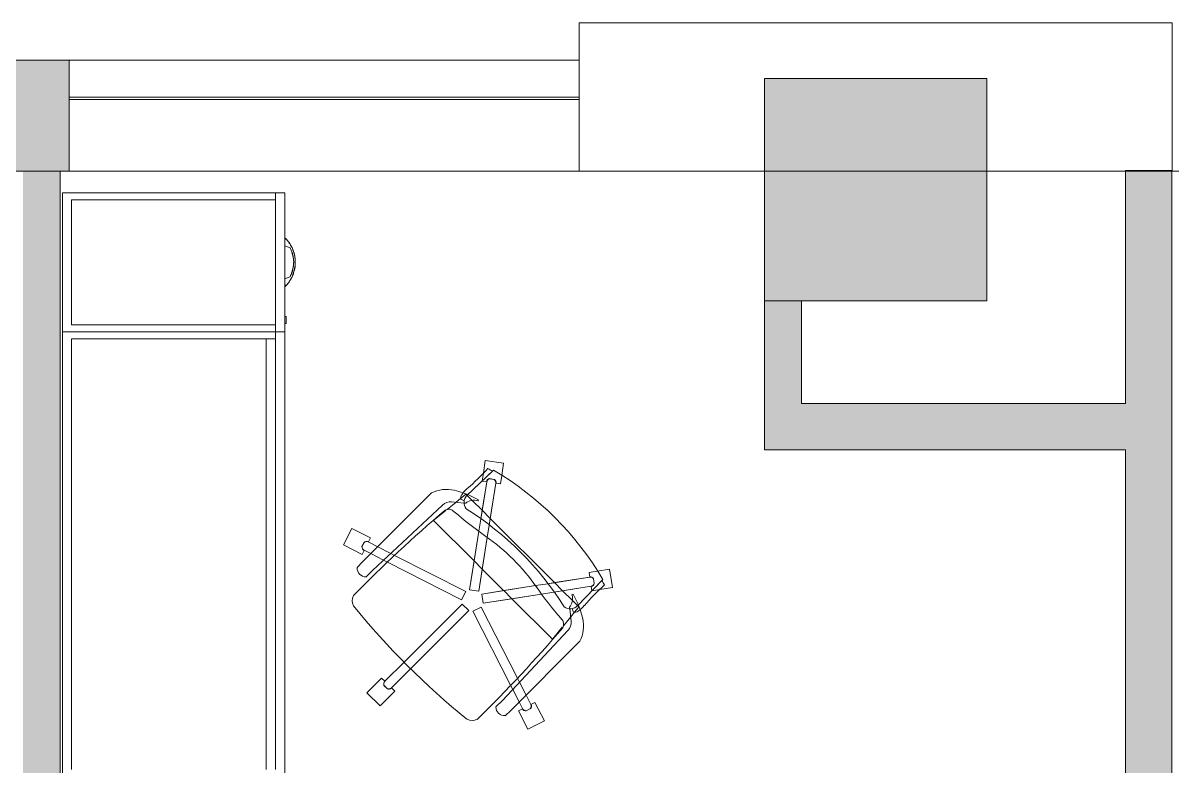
# Model space of a CAD drawing. Header units: inches. Extents: x 0 to 2535, y 0 to 2052.
# Drawn here: x 1319 to 1443, y 1971.3 to 2051.5 of the extents above; entities that cross this region are included whole.
import ezdxf

# ---------------------------------------------------------------- set-up
doc = ezdxf.new("R2010")
doc.units = ezdxf.units.IN
doc.header["$MEASUREMENT"] = 0
for name, color, linetype, lineweight in [('_700_INTERIORS', 7, 'Continuous', 9), ('A-DETL', 90, 'Continuous', 9), ('A-DETL-GENF', 92, 'Continuous', 9), ('A-WALL', 113, 'Continuous', 13), ('A-WALL-PATT', 111, 'Continuous', 13), ('B-CL', 7, 'Continuous', 9), ('CORE', 7, 'Continuous', 9), ('I-FURN', 30, 'Continuous', 9), ('I-FURN-PNLS', 30, 'Continuous', 9), ('I-WALL', 2, 'Continuous', 13), ('S-COLS', 52, 'Continuous', 13), ('Victor Bldg - 7th Floor_LINK_dwg', 8, 'Continuous', 9), ('WINDOWS', 7, 'Continuous', 9)]:
    doc.layers.add(name, color=color, linetype=linetype, lineweight=lineweight)

# ---------------------------------------------------------------- blocks, each defined once
blk = doc.blocks.new('Concrete-Rectangular-Column - 24_ x 24_-6972613-Level 07  POWER _ SIGNAL')
at = {"layer": 'S-COLS', "lineweight": 9}
blk.add_hatch(color=7, dxfattribs=at).paths.add_polyline_path([(12, -12), (12, 12), (-12, 12), (-12, -12)], flags=0)
at = {"layer": 'S-COLS', "color": 8, "lineweight": 20}
for p, q in [((12, 12), (-12, 12)), ((-12, 12), (-12, -12)), ((12, -12), (12, 12)), ((-12, -12), (12, -12))]:
    blk.add_line(p, q, dxfattribs=at)
blk = doc.blocks.new('Victor Bldg - 7th Floor_LINK_dwg-6972240-Level 07  POWER _ SIGNAL')
at = {"layer": '_700_INTERIORS'}
blk.add_line((1437.94, 2035.5), (1442.81, 2035.5), dxfattribs=at)
at = {"layer": 'B-CL'}
blk.add_line((1423, 2021.5), (1399, 2021.5), dxfattribs=at)
at = {"layer": 'CORE', "flags": 128}
for points in [[(1423, 2035.5), (1443, 2035.5), (1443, 2051.5), (1379, 2051.5), (1379, 2035.5), (1399, 2035.5)], [(1399, 2021.5), (1399, 2045.5), (1423, 2045.5), (1423, 2021.5)]]:
    blk.add_lwpolyline(points, dxfattribs=at)
at = {"layer": 'WINDOWS'}
for p, q in [((1379, 2047.5), (1324, 2047.5)), ((1379, 2043.5), (1324, 2043.5)), ((1379, 2043.25), (1324, 2043.25)), ((1379, 2035.5), (1324, 2035.5))]:
    blk.add_line(p, q, dxfattribs=at)
blk = doc.blocks.new('Zira Wksta 12 - Type 1-V35-Level 07  POWER _ SIGNAL')
at = {"layer": 'I-FURN'}
for p, q in [((-52.01, -41.99), (-50.23, -41.09)), ((-52.01, -41.99), (-50.23, -41.09)), ((-50.99, -44), (-52.01, -41.99)), ((-50.99, -44), (-52.01, -41.99)), ((-50.23, -41.09), (-49.21, -43.09)), ((-50.23, -41.09), (-49.21, -43.09)), ((-55.84, -50.59), (-48.39, -43.13)), ((-50.05, -43.09), (-50.5, -43.32)), ((-50.05, -43.09), (-50.5, -43.32)), ((-50.49, -43.32), (-50.05, -43.1)), ((-50.49, -43.32), (-50.05, -43.1)), ((-49.65, -43.32), (-49.29, -44.04)), ((-49.65, -43.32), (-49.29, -44.04)), ((-49.21, -43.09), (-49.64, -43.31)), ((-49.21, -43.09), (-49.64, -43.31)), ((-48.39, -43.13), (-47.78, -42.56)), ((-47.47, -44.21), (-54.53, -51.76)), ((-50.56, -43.78), (-50.99, -44)), ((-50.56, -43.78), (-50.99, -44)), ((-50.03, -44.78), (-50.55, -43.77)), ((-50.03, -44.78), (-50.55, -43.77)), ((-49.29, -44.04), (-48.59, -45.4)), ((-49.29, -44.04), (-48.59, -45.4)), ((-46.77, -43.5), (-47.47, -44.21)), ((-35.86, -45.21), (-34.27, -43.61)), ((-35.86, -45.21), (-34.27, -43.61)), ((-34.27, -43.61), (-32.85, -45.03)), ((-34.27, -43.61), (-32.85, -45.03)), ((-49.32, -46.18), (-50.03, -44.78)), ((-49.32, -46.18), (-50.03, -44.78)), ((-48.59, -45.4), (-48.36, -45.86)), ((-48.59, -45.4), (-48.36, -45.86)), ((-48.36, -45.86), (-44.3, -53.83)), ((-48.36, -45.86), (-44.3, -53.83)), ((-37.6, -47.66), (-35.5, -45.56)), ((-37.6, -47.66), (-35.5, -45.56)), ((-35.52, -45.55), (-35.86, -45.21)), ((-35.52, -45.55), (-35.86, -45.21)), ((-34.7, -45.82), (-35.06, -45.46)), ((-34.7, -45.82), (-35.06, -45.46)), ((-35.06, -45.47), (-34.71, -45.82)), ((-35.06, -45.47), (-34.71, -45.82)), ((-32.85, -45.03), (-34.44, -46.62)), ((-32.85, -45.03), (-34.44, -46.62)), ((-49.1, -46.61), (-49.32, -46.18)), ((-49.1, -46.61), (-49.32, -46.18)), ((-45.19, -54.28), (-49.1, -46.61)), ((-45.19, -54.28), (-49.1, -46.61)), ((-34.8, -46.27), (-36.9, -48.37)), ((-34.8, -46.27), (-36.9, -48.37)), ((-34.44, -46.62), (-34.79, -46.28)), ((-34.44, -46.62), (-34.79, -46.28)), ((-43.85, -53.9), (-37.6, -47.66)), ((-43.85, -53.9), (-37.6, -47.66)), ((-36.9, -48.37), (-43.14, -54.61)), ((-36.9, -48.37), (-43.14, -54.61)), ((-52.93, -50.87), (-52.88, -50.81)), ((-52.88, -50.81), (-48.5, -55.18)), ((-53.94, -52.12), (-52.93, -50.87)), ((-55.25, -53.73), (-54.84, -53.23)), ((-54.89, -52.75), (-54.75, -54.1)), ((-54.84, -53.23), (-54.06, -52.26)), ((-54.06, -52.26), (-54.01, -52.21)), ((-58.3, -57.26), (-55.56, -54.41)), ((-55.56, -54.41), (-58.19, -57.16)), ((-55.71, -54.31), (-55.6, -54.17)), ((-55.63, -54.39), (-55.68, -54.33)), ((-55.6, -54.17), (-55.28, -53.77)), ((-55.03, -54.98), (-55.57, -54.45)), ((-55.16, -53.74), (-54.99, -54.11)), ((-54.75, -54.1), (-54.73, -54.26)), ((-44.3, -53.83), (-45.19, -54.28)), ((-44.3, -53.83), (-45.19, -54.28)), ((-43.14, -54.61), (-43.85, -53.9)), ((-43.14, -54.61), (-43.85, -53.9)), ((-54.99, -55.59), (-55.1, -55.67)), ((-53.97, -56.05), (-55.03, -54.98)), ((-53.02, -55.9), (-51.71, -55.69)), ((-53.02, -55.9), (-51.71, -55.69)), ((-51.71, -55.69), (-45.4, -54.69)), ((-51.71, -55.69), (-48.5, -55.18)), ((-45.24, -55.68), (-51.03, -56.6)), ((-48.5, -55.18), (-45.4, -54.69)), ((-48.5, -55.18), (-47.63, -56.06)), ((-45.24, -55.68), (-47.63, -56.06)), ((-45.4, -54.69), (-45.24, -55.68)), ((-45.4, -54.69), (-45.24, -55.68)), ((-43.52, -55.95), (-43.07, -55.06)), ((-43.52, -55.95), (-43.07, -55.06)), ((-43.07, -55.06), (-35.09, -59.12)), ((-43.07, -55.06), (-35.09, -59.12)), ((-59.35, -56.4), (-57.97, -56.18)), ((-59.35, -56.4), (-57.97, -56.18)), ((-59.04, -58.37), (-59.35, -56.4)), ((-59.04, -58.37), (-59.35, -56.4)), ((-57.97, -56.18), (-57.13, -56.04)), ((-57.97, -56.18), (-57.13, -56.04)), ((-57.39, -56.84), (-57.31, -57.35)), ((-57.39, -56.84), (-57.31, -57.35)), ((-57.3, -57.34), (-57.38, -56.84)), ((-57.3, -57.34), (-57.38, -56.84)), ((-57.13, -56.04), (-57.05, -56.52)), ((-57.13, -56.04), (-57.05, -56.52)), ((-57.05, -56.54), (-53.02, -55.9)), ((-57.05, -56.54), (-53.97, -56.05)), ((-52.37, -56.81), (-56.89, -57.52)), ((-53.09, -56.92), (-56.89, -57.52)), ((-53.97, -56.05), (-53.02, -55.9)), ((-53.09, -56.92), (-53.97, -56.05)), ((-52.37, -56.81), (-53.09, -56.92)), ((-46.16, -63.85), (-53.09, -56.92)), ((-51.03, -56.6), (-52.37, -56.81)), ((-51.03, -56.6), (-52.37, -56.81)), ((-47.63, -56.06), (-51.03, -56.6)), ((-47.59, -56.09), (-45.33, -58.35)), ((-45.84, -61.8), (-44.92, -56)), ((-45.3, -58.39), (-44.92, -56)), ((-43.93, -56.16), (-44.93, -62.47)), ((-44.92, -56), (-43.93, -56.16)), ((-44.92, -56), (-43.93, -56.16)), ((-43.93, -56.16), (-44.42, -59.27)), ((-35.85, -59.86), (-43.52, -55.95)), ((-35.85, -59.86), (-43.52, -55.95)), ((-57.71, -58.16), (-59.04, -58.37)), ((-57.71, -58.16), (-59.04, -58.37)), ((-56.82, -58.02), (-57.71, -58.16)), ((-56.82, -58.02), (-57.71, -58.16)), ((-56.89, -57.54), (-56.82, -58.02)), ((-56.89, -57.54), (-56.82, -58.02)), ((-41, -65.29), (-33.45, -58.24)), ((-33.45, -58.24), (-32.74, -57.53)), ((-45.84, -61.8), (-45.3, -58.39)), ((-45.3, -58.39), (-44.42, -59.27)), ((-44.42, -59.27), (-44.93, -62.47)), ((-44.42, -59.27), (-40.05, -63.64)), ((-32.37, -59.15), (-39.82, -66.6)), ((-35.09, -59.12), (-34.64, -59.35)), ((-35.09, -59.12), (-34.64, -59.35)), ((-34.64, -59.35), (-33.27, -60.05)), ((-34.64, -59.35), (-33.27, -60.05)), ((-31.8, -58.54), (-32.37, -59.15)), ((-35.42, -60.08), (-35.85, -59.86)), ((-35.42, -60.08), (-35.85, -59.86)), ((-34.02, -60.79), (-35.42, -60.08)), ((-34.02, -60.79), (-35.42, -60.08)), ((-33.27, -60.05), (-32.56, -60.42)), ((-33.27, -60.05), (-32.56, -60.42)), ((-32.55, -60.4), (-32.33, -59.97)), ((-32.55, -60.4), (-32.33, -59.97)), ((-32.33, -59.97), (-30.32, -60.99)), ((-32.33, -59.97), (-30.32, -60.99)), ((-46.05, -63.13), (-45.84, -61.8)), ((-46.05, -63.13), (-45.84, -61.8)), ((-33.01, -61.31), (-34.02, -60.79)), ((-33.01, -61.31), (-34.02, -60.79)), ((-33.24, -61.75), (-33.02, -61.32)), ((-33.24, -61.75), (-33.02, -61.32)), ((-31.23, -62.77), (-33.24, -61.75)), ((-31.23, -62.77), (-33.24, -61.75)), ((-32.56, -61.27), (-32.32, -60.81)), ((-32.34, -60.81), (-32.56, -61.25)), ((-32.34, -60.81), (-32.56, -61.25)), ((-32.56, -61.27), (-32.32, -60.81)), ((-30.32, -60.99), (-31.23, -62.77)), ((-30.32, -60.99), (-31.23, -62.77)), ((-46.76, -67.66), (-46.05, -63.13)), ((-46.16, -63.85), (-46.05, -63.13)), ((-44.93, -62.47), (-45.14, -63.78)), ((-44.93, -62.47), (-45.14, -63.78)), ((-46.76, -67.66), (-46.16, -63.85)), ((-45.29, -64.73), (-46.16, -63.85)), ((-45.14, -63.78), (-45.78, -67.81)), ((-45.14, -63.78), (-45.29, -64.73)), ((-40.11, -63.69), (-41.36, -64.7)), ((-40.05, -63.64), (-40.11, -63.69)), ((-45.29, -64.73), (-45.78, -67.81)), ((-44.22, -65.8), (-45.29, -64.73)), ((-43.5, -65.5), (-43.34, -65.51)), ((-43.34, -65.51), (-41.99, -65.66)), ((-42.47, -65.6), (-42.97, -66.01)), ((-41.5, -64.82), (-42.47, -65.6)), ((-41.44, -64.77), (-41.5, -64.82)), ((-43.65, -66.33), (-46.5, -69.06)), ((-46.39, -68.96), (-43.65, -66.33)), ((-44.91, -65.86), (-44.83, -65.75)), ((-43.69, -66.33), (-44.22, -65.8)), ((-43.57, -66.44), (-43.63, -66.39)), ((-43.41, -66.37), (-43.54, -66.47)), ((-43.01, -66.04), (-43.4, -66.36)), ((-43.34, -65.75), (-42.98, -65.92)), ((-47.4, -68.47), (-47.26, -67.58)), ((-47.4, -68.47), (-47.26, -67.58)), ((-47.26, -67.58), (-46.78, -67.65)), ((-47.26, -67.58), (-46.78, -67.65)), ((-46.58, -68.07), (-46.08, -68.15)), ((-46.58, -68.07), (-46.08, -68.15)), ((-46.08, -68.14), (-46.57, -68.06)), ((-46.08, -68.14), (-46.57, -68.06)), ((-45.76, -67.81), (-45.28, -67.89)), ((-45.76, -67.81), (-45.28, -67.89)), ((-45.28, -67.89), (-45.42, -68.73)), ((-45.28, -67.89), (-45.42, -68.73)), ((-47.61, -69.8), (-47.4, -68.47)), ((-47.61, -69.8), (-47.4, -68.47)), ((-45.42, -68.73), (-45.63, -70.11)), ((-45.42, -68.73), (-45.63, -70.11)), ((-45.63, -70.11), (-47.61, -69.8)), ((-45.63, -70.11), (-47.61, -69.8)), ((-24, -89.01), (-24.17, -89.01)), ((-24, -89.01), (-24.17, -89.01)), ((-24, -89.01), (-24.17, -89.01)), ((-24.17, -89.02), (-24, -89.02)), ((-24.17, -89.02), (-24, -89.02)), ((-24.17, -89.02), (-24, -89.02)), ((-24, -88.9), (-24, -88.84)), ((-24, -88.84), (-24, -88.89)), ((-24, -88.85), (-24, -88.84)), ((-24, -88.84), (-24, -88.89)), ((-24, -88.86), (-24, -88.84)), ((-24, -88.84), (-24, -88.89)), ((-24, -88.86), (-24, -88.85)), ((-24, -88.88), (-24, -88.86)), ((-24, -88.88), (-24, -88.86)), ((-24, -88.9), (-24, -88.88)), ((-24, -88.9), (-24, -88.88)), ((-24, -88.89), (-24, -88.99)), ((-24, -88.89), (-24, -88.99)), ((-24, -88.89), (-24, -88.92)), ((-24, -88.99), (-24, -88.9)), ((-24, -88.94), (-24, -88.9)), ((-24, -88.99), (-24, -88.9)), ((-24, -88.92), (-24, -88.99)), ((-24, -88.99), (-24, -88.94)), ((-24, -89.02), (-24, -88.99)), ((-24, -88.99), (-24, -89.01)), ((-24, -89.02), (-24, -88.99)), ((-24, -88.99), (-24, -89.01)), ((-24, -89.02), (-24, -88.99)), ((-24, -88.99), (-24, -89.01)), ((-24, -89.02), (-24, -89.36)), ((-24, -89.36), (-24, -89.02)), ((-24, -89.02), (-24, -89.36)), ((-24, -89.36), (-24, -89.02)), ((-24, -89.02), (-24, -89.71)), ((-24, -89.36), (-24, -89.02)), ((-24.56, -89.94), (-24.28, -89.82)), ((-24.56, -89.94), (-24.28, -89.82)), ((-24.56, -89.94), (-24.28, -89.82)), ((-24.28, -89.82), (-24, -89.71)), ((-24.28, -89.82), (-24, -89.71)), ((-24.28, -89.82), (-24, -89.71)), ((-24, -89.36), (-24, -89.71)), ((-24, -89.71), (-24, -89.36)), ((-24, -89.36), (-24, -89.71)), ((-24, -89.71), (-24, -89.36)), ((-24, -89.71), (-24, -89.36)), ((-24.28, -93.18), (-24.56, -93.06)), ((-24.28, -93.18), (-24.56, -93.06)), ((-24.56, -93.06), (-24.28, -93.18)), ((-24.28, -93.18), (-24.56, -93.06)), ((-24, -93.29), (-24.28, -93.18)), ((-24, -93.29), (-24.28, -93.18)), ((-24.28, -93.18), (-24, -93.29)), ((-24, -93.29), (-24.28, -93.18)), ((-24, -93.98), (-24.17, -93.98)), ((-24, -93.98), (-24.17, -93.98)), ((-24, -93.98), (-24.17, -93.98)), ((-24.17, -93.99), (-24, -93.99)), ((-24.17, -93.99), (-24, -93.99)), ((-24.17, -93.99), (-24, -93.99)), ((-24, -93.64), (-24, -93.29)), ((-24, -93.29), (-24, -93.64)), ((-24, -93.64), (-24, -93.29)), ((-24, -93.29), (-24, -93.98)), ((-24, -93.64), (-24, -93.29)), ((-24, -93.29), (-24, -93.98)), ((-24, -93.98), (-24, -93.64)), ((-24, -93.64), (-24, -93.98)), ((-24, -93.98), (-24, -93.64)), ((-24, -93.98), (-24, -93.64)), ((-24, -94.01), (-24, -93.98)), ((-24, -94.01), (-24, -93.98)), ((-24, -94.01), (-24, -93.98)), ((-24, -93.99), (-24, -94.01)), ((-24, -93.99), (-24, -94.01)), ((-24, -93.99), (-24, -94.01)), ((-24, -94.01), (-24, -94.11)), ((-24, -94.1), (-24, -94.01)), ((-24, -94.01), (-24, -94.05)), ((-24, -94.1), (-24, -94.01)), ((-24, -94.01), (-24, -94.08)), ((-24, -94.1), (-24, -94.01)), ((-24, -94.05), (-24, -94.08)), ((-24, -94.08), (-24, -94.11)), ((-24, -94.08), (-24, -94.11)), ((-24, -94.16), (-24, -94.1)), ((-24, -94.12), (-24, -94.1)), ((-24, -94.12), (-24, -94.1)), ((-24, -94.11), (-24, -94.16)), ((-24, -94.11), (-24, -94.15)), ((-24, -94.11), (-24, -94.16)), ((-24, -94.15), (-24, -94.12)), ((-24, -94.16), (-24, -94.12)), ((-24, -94.15), (-24, -94.16)), ((-24, -94.16), (-24, -94.15))]:
    blk.add_line(p, q, dxfattribs=at)
at = {"layer": 'I-FURN', "flags": 128}
for points in [[(-24, -89.71), (-24.28, -89.82), (-24.56, -89.94)], [(-24, -89.71), (-24.28, -89.82), (-24.56, -89.94)], [(-24, -89.71), (-24.28, -89.82), (-24.56, -89.94)], [(-24.56, -93.06), (-24.28, -93.18), (-24, -93.29)], [(-24.56, -93.06), (-24.28, -93.18), (-24, -93.29)]]:
    blk.add_lwpolyline(points, dxfattribs=at)
at = {"layer": 'I-FURN'}
for centre, radius, start, end in [((-44.21, -43.36), 1.31, 65.0433, 114.9567), ((62.79, -151.71), 153.52, 134.4749, 139.5213), ((-50.2, -43.59), 0.407, 138.1651, 207.8349), ((-50.2, -43.59), 0.407, 138.1651, 207.8349), ((-50.18, -43.59), 0.406, 139.6199, 207), ((-50.18, -43.59), 0.406, 139.6199, 153.0959), ((-50, -43.49), 0.407, 26.1651, 95.8349), ((-50, -43.49), 0.407, 26.1651, 95.8349), ((-50.02, -43.5), 0.406, 40.476, 94.3801), ((-50.02, -43.5), 0.406, 27, 94.3801), ((-50.02, -43.5), 0.406, 27, 40.476), ((-47.72, -43.52), 0.956, 0.8901, 93.1099), ((-97.29, -108.06), 84.96, 39.1475, 50.8525), ((-50.18, -43.59), 0.406, 153.0959, 193.524), ((-50.18, -43.59), 0.406, 193.524, 207), ((-35.22, -45.83), 0.407, 66.1651, 135.8349), ((-35.22, -45.83), 0.407, 66.1651, 135.8349), ((-35.22, -45.85), 0.406, 67.6199, 135), ((-35.22, -45.85), 0.406, 121.524, 135), ((-35.22, -45.85), 0.406, 81.0959, 121.524), ((-35.22, -45.85), 0.406, 67.6199, 81.0959), ((-35.08, -45.98), 0.406, 315, 22.3801), ((-35.07, -45.99), 0.407, 314.1651, 23.8349), ((-35.07, -45.99), 0.407, 314.1651, 23.8349), ((-35.08, -45.98), 0.406, 8.9041, 22.3801), ((-35.08, -45.98), 0.406, 315, 8.9041), ((-52.6, -52.23), 3.63, 153.1789, 193.0478), ((-53.51, -52.7), 1.39, 137.8013, 182.1078), ((-53.33, -52.44), 0.763, 149.2338, 230.7662), ((-46.77, -50.88), 9.61, 193.0478, 198.9964), ((-86.25, -81.01), 42.84, 34.9767, 40.7699), ((-76.85, -36.61), 27.2, 312.4882, 319.0143), ((-53.49, -56.9), 3.74, 125.0936, 139.0143), ((-46.77, -50.88), 9.61, 198.9964, 201.4906), ((-46.77, -50.88), 9.61, 201.6393, 202.073), ((-46.77, -50.88), 9.61, 202.2631, 209.9334), ((-55.29, -54.34), 0.613, 77.5427, 125.0936), ((-54.8, -55.14), 1.05, 50.9554, 136.1786), ((-54.8, -55.14), 1.05, 100.2002, 136.1786), ((-53.67, -55.17), 1.38, 140.0878, 167.4248), ((-25.52, -36.28), 33.83, 212.2285, 237.7715), ((-32.59, -54.97), 1.31, 335.0433, 24.9567), ((-53.67, -55.17), 1.38, 169.0187, 197.9497), ((-140.95, 52.03), 153.52, 310.4787, 315.5251), ((-29.6, -40.36), 33.17, 209.4478, 210.4234), ((-56.99, -56.92), 0.407, 98.1651, 167.8349), ((-56.99, -56.92), 0.407, 98.1651, 167.8349), ((-56.99, -56.94), 0.406, 99, 166.3801), ((-56.99, -56.94), 0.406, 99, 166.3801), ((-32.97, -43.73), 22.19, 214.9767, 235.0233), ((-29.91, -40.67), 32.89, 210.304, 239.6925), ((-56.96, -57.14), 0.407, 210.1651, 279.8349), ((-56.96, -57.14), 0.407, 210.1651, 279.8349), ((-56.96, -57.12), 0.406, 211.6199, 252.0479), ((-56.96, -57.12), 0.406, 211.6199, 279), ((-56.96, -57.12), 0.406, 252.0479, 279), ((-32.76, -58.49), 0.956, 356.8901, 89.1099), ((-32.74, -60.78), 0.406, 36.0479, 63), ((-32.74, -60.78), 0.406, 355.6199, 63), ((-32.73, -60.77), 0.407, 354.1651, 63.8349), ((-32.73, -60.77), 0.407, 354.1651, 63.8349), ((-32.74, -60.78), 0.406, 355.6199, 36.0479), ((-70.25, -97.02), 42.84, 49.2301, 55.0233), ((-32.83, -60.96), 0.407, 242.1651, 311.8349), ((-32.83, -60.96), 0.407, 242.1651, 311.8349), ((-32.83, -60.95), 0.406, 243, 310.3801), ((-32.83, -60.95), 0.406, 243, 296.9041), ((-32.83, -60.95), 0.406, 296.9041, 310.3801), ((-44.4, -64.43), 1.38, 282.5752, 295.4467), ((-44.4, -64.43), 1.38, 295.4467, 309.9122), ((-44.38, -65.56), 1.05, 313.8214, 39.0446), ((-41.68, -64.09), 0.763, 219.2338, 300.7662), ((-41.94, -64.27), 1.39, 267.8922, 312.1987), ((-40.11, -57.53), 9.61, 240.0666, 247.7369), ((-44.4, -64.43), 1.38, 252.0503, 280.9813), ((-40.11, -57.53), 9.61, 247.927, 248.3607), ((-46.14, -64.26), 3.74, 310.9857, 324.9064), ((-44.38, -65.56), 1.05, 313.8214, 349.7998), ((-40.11, -57.53), 9.61, 248.5094, 251.0036), ((-40.11, -57.53), 9.61, 251.0036, 256.9522), ((-43.58, -66.05), 0.613, 324.9064, 12.4573), ((-41.46, -63.36), 3.63, 256.9522, 296.8211), ((-46.38, -67.72), 0.407, 170.1651, 184.0991), ((-46.38, -67.72), 0.407, 170.1651, 239.8349), ((-46.38, -67.72), 0.407, 184.0991, 198.033), ((-46.36, -67.72), 0.406, 171, 211.4281), ((-46.36, -67.72), 0.406, 171, 238.3801), ((-46.38, -67.72), 0.407, 198.033, 211.967), ((-46.38, -67.72), 0.407, 211.967, 225.9009), ((-46.36, -67.72), 0.406, 211.4281, 238.3801), ((-46.38, -67.72), 0.407, 225.9009, 239.8349), ((-46.18, -67.75), 0.406, 283.6199, 351), ((-46.16, -67.76), 0.407, 282.1651, 351.8349), ((-46.18, -67.75), 0.406, 283.6199, 324.0479), ((-46.16, -67.76), 0.407, 282.1651, 310.033), ((-25.85, -87.61), 27.2, 130.9857, 137.5118), ((-46.16, -67.76), 0.407, 310.033, 323.967), ((-46.18, -67.75), 0.406, 324.0479, 351), ((-46.16, -67.76), 0.407, 323.967, 351.8349), ((-29.6, -40.36), 33.17, 239.5766, 240.5522), ((-21.45, -91.5), 3.69, 137.0289, 137.7029), ((-21.45, -91.5), 3.69, 137.0385, 137.567), ((-21.45, -91.5), 3.69, 137.0289, 137.7029), ((-21.45, -91.5), 3.69, 137.0385, 137.567), ((-21.45, -91.5), 3.69, 137.0289, 137.7029), ((-21.45, -91.5), 3.69, 137.0385, 137.567), ((-21.45, -91.5), 3.69, 222.2971, 222.9711), ((-21.45, -91.5), 3.69, 222.2971, 222.9711), ((-21.45, -91.5), 3.69, 222.2971, 222.9711), ((-21.45, -91.5), 3.69, 222.433, 222.9615), ((-21.45, -91.5), 3.69, 222.433, 222.9615), ((-21.45, -91.5), 3.69, 222.433, 222.9615)]:
    blk.add_arc(centre, radius, start, end, dxfattribs=at)
for points, knots in [([(-24.17, -93.98), (-24.32, -93.81), (-24.6, -93.45), (-24.9, -92.84), (-25.09, -92.18), (-25.17, -91.27), (-25, -90.36), (-24.6, -89.55), (-24.32, -89.19), (-24.17, -89.02)], [0, 0, 0, 0, 0.125, 0.25, 0.375, 0.5, 0.75, 0.875, 1, 1, 1, 1]), ([(-24.17, -93.98), (-24.32, -93.81), (-24.6, -93.45), (-24.9, -92.84), (-25.09, -92.18), (-25.17, -91.27), (-25, -90.36), (-24.6, -89.55), (-24.32, -89.19), (-24.17, -89.02)], [0, 0, 0, 0, 0.125, 0.25, 0.375, 0.5, 0.75, 0.875, 1, 1, 1, 1]), ([(-24, -88.84), (-24, -88.84), (-24, -88.84), (-24, -88.85), (-24.01, -88.85), (-24.01, -88.85), (-24.01, -88.85), (-24.02, -88.86), (-24.02, -88.86), (-24.02, -88.87), (-24.03, -88.87), (-24.03, -88.87), (-24.04, -88.88), (-24.05, -88.89), (-24.05, -88.9)], [0, 0, 0, 0, 0.125, 0.1875, 0.25, 0.3125, 0.375, 0.4375, 0.5, 0.5625, 0.625, 0.6875, 0.75, 1, 1, 1, 1]), ([(-24, -88.84), (-24, -88.84), (-24, -88.84), (-24, -88.85), (-24.01, -88.85), (-24.01, -88.85), (-24.01, -88.85), (-24.02, -88.86), (-24.02, -88.86), (-24.02, -88.87), (-24.03, -88.87), (-24.03, -88.87), (-24.04, -88.88), (-24.05, -88.89), (-24.05, -88.9)], [0, 0, 0, 0, 0.125, 0.1875, 0.25, 0.3125, 0.375, 0.4375, 0.5, 0.5625, 0.625, 0.6875, 0.75, 1, 1, 1, 1]), ([(-24, -88.84), (-24, -88.84), (-24, -88.84), (-24, -88.85), (-24.01, -88.85), (-24.01, -88.85), (-24.01, -88.85), (-24.02, -88.86), (-24.02, -88.86), (-24.02, -88.87), (-24.03, -88.87), (-24.03, -88.87), (-24.04, -88.88), (-24.05, -88.89), (-24.05, -88.9)], [0, 0, 0, 0, 0.125, 0.1875, 0.25, 0.3125, 0.375, 0.4375, 0.5, 0.5625, 0.625, 0.6875, 0.75, 1, 1, 1, 1]), ([(-24.04, -88.89), (-24.04, -88.88), (-24.03, -88.87), (-24.02, -88.86), (-24.02, -88.86), (-24.01, -88.85), (-24.01, -88.85), (-24.01, -88.85), (-24, -88.85), (-24, -88.85), (-24, -88.84), (-24, -88.84), (-24, -88.84)], [0, 0, 0, 0, 0.25, 0.375, 0.5, 0.5625, 0.625, 0.6875, 0.75, 0.8125, 0.875, 1, 1, 1, 1]), ([(-24.04, -88.89), (-24.04, -88.88), (-24.03, -88.87), (-24.02, -88.86), (-24.02, -88.86), (-24.01, -88.85), (-24.01, -88.85), (-24.01, -88.85), (-24, -88.85), (-24, -88.85), (-24, -88.84), (-24, -88.84), (-24, -88.84)], [0, 0, 0, 0, 0.25, 0.375, 0.5, 0.5625, 0.625, 0.6875, 0.75, 0.8125, 0.875, 1, 1, 1, 1]), ([(-24.04, -88.89), (-24.04, -88.88), (-24.03, -88.87), (-24.02, -88.86), (-24.02, -88.86), (-24.01, -88.85), (-24.01, -88.85), (-24.01, -88.85), (-24, -88.85), (-24, -88.85), (-24, -88.84), (-24, -88.84), (-24, -88.84)], [0, 0, 0, 0, 0.25, 0.375, 0.5, 0.5625, 0.625, 0.6875, 0.75, 0.8125, 0.875, 1, 1, 1, 1]), ([(-24.94, -90.34), (-24.97, -90.42), (-25.01, -90.55), (-25.04, -90.68), (-25.05, -90.72)], [0.28408999, 0.28408999, 0.28408999, 0.28408999, 0.33333333, 0.35626869, 0.35626869, 0.35626869, 0.35626869]), ([(-24.94, -90.34), (-24.97, -90.42), (-25.01, -90.55), (-25.04, -90.68), (-25.05, -90.72)], [0.28408999, 0.28408999, 0.28408999, 0.28408999, 0.33333333, 0.35626869, 0.35626869, 0.35626869, 0.35626869]), ([(-24.94, -90.34), (-24.97, -90.42), (-25.01, -90.55), (-25.04, -90.68), (-25.05, -90.72)], [0.28408999, 0.28408999, 0.28408999, 0.28408999, 0.33333333, 0.35626869, 0.35626869, 0.35626869, 0.35626869]), ([(-24.67, -89.72), (-24.73, -89.82), (-24.79, -89.94), (-24.85, -90.08), (-24.86, -90.1)], [0.15929421, 0.15929421, 0.15929421, 0.15929421, 0.22222222, 0.23760808, 0.23760808, 0.23760808, 0.23760808]), ([(-24.67, -89.72), (-24.73, -89.82), (-24.79, -89.94), (-24.85, -90.08), (-24.86, -90.1)], [0.15929421, 0.15929421, 0.15929421, 0.15929421, 0.22222222, 0.23760808, 0.23760808, 0.23760808, 0.23760808]), ([(-24.67, -89.72), (-24.73, -89.82), (-24.79, -89.94), (-24.85, -90.08), (-24.86, -90.1)], [0.15929421, 0.15929421, 0.15929421, 0.15929421, 0.22222222, 0.23760808, 0.23760808, 0.23760808, 0.23760808]), ([(-25.1, -90.98), (-25.11, -91.05), (-25.12, -91.18), (-25.13, -91.31), (-25.13, -91.36)], [0.40506916, 0.40506916, 0.40506916, 0.40506916, 0.44444444, 0.47528072, 0.47528072, 0.47528072, 0.47528072]), ([(-25.1, -90.98), (-25.11, -91.05), (-25.12, -91.18), (-25.13, -91.31), (-25.13, -91.36)], [0.40506916, 0.40506916, 0.40506916, 0.40506916, 0.44444444, 0.47528072, 0.47528072, 0.47528072, 0.47528072]), ([(-25.1, -90.98), (-25.11, -91.05), (-25.12, -91.18), (-25.13, -91.31), (-25.13, -91.36)], [0.40506916, 0.40506916, 0.40506916, 0.40506916, 0.44444444, 0.47528072, 0.47528072, 0.47528072, 0.47528072]), ([(-25.05, -92.28), (-25.04, -92.32), (-25.01, -92.45), (-24.98, -92.58), (-24.95, -92.66)], [0.6437238, 0.6437238, 0.6437238, 0.6437238, 0.66666667, 0.71588521, 0.71588521, 0.71588521, 0.71588521]), ([(-25.05, -92.28), (-25.04, -92.32), (-25.01, -92.45), (-24.98, -92.58), (-24.95, -92.66)], [0.6437238, 0.6437238, 0.6437238, 0.6437238, 0.66666667, 0.71588521, 0.71588521, 0.71588521, 0.71588521]), ([(-25.05, -92.28), (-25.04, -92.32), (-25.01, -92.45), (-24.98, -92.58), (-24.95, -92.66)], [0.6437238, 0.6437238, 0.6437238, 0.6437238, 0.66666667, 0.71588521, 0.71588521, 0.71588521, 0.71588521]), ([(-24.86, -92.9), (-24.81, -93.02), (-24.75, -93.15), (-24.68, -93.27), (-24.67, -93.28)], [0.76237976, 0.76237976, 0.76237976, 0.76237976, 0.83333333, 0.84063549, 0.84063549, 0.84063549, 0.84063549]), ([(-24.86, -92.9), (-24.81, -93.02), (-24.75, -93.15), (-24.68, -93.27), (-24.67, -93.28)], [0.76237976, 0.76237976, 0.76237976, 0.76237976, 0.83333333, 0.84063549, 0.84063549, 0.84063549, 0.84063549]), ([(-24.86, -92.9), (-24.81, -93.02), (-24.75, -93.15), (-24.68, -93.27), (-24.67, -93.28)], [0.76237976, 0.76237976, 0.76237976, 0.76237976, 0.83333333, 0.84063549, 0.84063549, 0.84063549, 0.84063549]), ([(-24.05, -94.1), (-24.05, -94.11), (-24.04, -94.12), (-24.03, -94.13), (-24.02, -94.13), (-24.02, -94.14), (-24.02, -94.14), (-24.01, -94.15), (-24.01, -94.15), (-24.01, -94.15), (-24, -94.15), (-24, -94.16), (-24, -94.16), (-24, -94.16)], [0, 0, 0, 0, 0.25, 0.375, 0.4375, 0.5, 0.5625, 0.625, 0.6875, 0.75, 0.8125, 0.875, 1, 1, 1, 1]), ([(-24.05, -94.1), (-24.05, -94.11), (-24.04, -94.12), (-24.03, -94.13), (-24.02, -94.13), (-24.02, -94.14), (-24.02, -94.14), (-24.01, -94.15), (-24.01, -94.15), (-24.01, -94.15), (-24, -94.15), (-24, -94.16), (-24, -94.16), (-24, -94.16)], [0, 0, 0, 0, 0.25, 0.375, 0.4375, 0.5, 0.5625, 0.625, 0.6875, 0.75, 0.8125, 0.875, 1, 1, 1, 1]), ([(-24.05, -94.1), (-24.05, -94.11), (-24.04, -94.12), (-24.03, -94.13), (-24.02, -94.13), (-24.02, -94.14), (-24.02, -94.14), (-24.01, -94.15), (-24.01, -94.15), (-24.01, -94.15), (-24, -94.15), (-24, -94.16), (-24, -94.16), (-24, -94.16)], [0, 0, 0, 0, 0.25, 0.375, 0.4375, 0.5, 0.5625, 0.625, 0.6875, 0.75, 0.8125, 0.875, 1, 1, 1, 1]), ([(-24, -94.16), (-24, -94.16), (-24, -94.16), (-24, -94.15), (-24, -94.15), (-24.01, -94.15), (-24.01, -94.15), (-24.01, -94.15), (-24.01, -94.14), (-24.02, -94.14), (-24.02, -94.14), (-24.02, -94.13), (-24.03, -94.13), (-24.04, -94.12), (-24.04, -94.11)], [0, 0, 0, 0, 0.125, 0.1875, 0.25, 0.3125, 0.375, 0.4375, 0.5, 0.5625, 0.625, 0.6875, 0.75, 1, 1, 1, 1]), ([(-24, -94.16), (-24, -94.16), (-24, -94.16), (-24, -94.15), (-24, -94.15), (-24.01, -94.15), (-24.01, -94.15), (-24.01, -94.15), (-24.01, -94.14), (-24.02, -94.14), (-24.02, -94.14), (-24.02, -94.13), (-24.03, -94.13), (-24.04, -94.12), (-24.04, -94.11)], [0, 0, 0, 0, 0.125, 0.1875, 0.25, 0.3125, 0.375, 0.4375, 0.5, 0.5625, 0.625, 0.6875, 0.75, 1, 1, 1, 1]), ([(-24, -94.16), (-24, -94.16), (-24, -94.16), (-24, -94.15), (-24, -94.15), (-24.01, -94.15), (-24.01, -94.15), (-24.01, -94.15), (-24.01, -94.14), (-24.02, -94.14), (-24.02, -94.14), (-24.02, -94.13), (-24.03, -94.13), (-24.04, -94.12), (-24.04, -94.11)], [0, 0, 0, 0, 0.125, 0.1875, 0.25, 0.3125, 0.375, 0.4375, 0.5, 0.5625, 0.625, 0.6875, 0.75, 1, 1, 1, 1])]:
    blk.add_open_spline(points, degree=3, knots=knots, dxfattribs=at)
for points in [[(-24.58, -89.56), (-24.46, -89.37), (-24.32, -89.19), (-24.17, -89.02)], [(-24.17, -89.01), (-24.3, -89.16), (-24.43, -89.32), (-24.54, -89.49)], [(-24.17, -89.01), (-24.3, -89.16), (-24.43, -89.32), (-24.54, -89.49)], [(-24.17, -89.01), (-24.3, -89.16), (-24.43, -89.32), (-24.54, -89.49)], [(-24.14, -88.99), (-24.13, -88.98), (-24.11, -88.95), (-24.08, -88.92), (-24.06, -88.9), (-24.04, -88.89)], [(-24.14, -88.99), (-24.13, -88.98), (-24.11, -88.95), (-24.08, -88.92), (-24.06, -88.9), (-24.04, -88.89)], [(-24.14, -88.99), (-24.13, -88.98), (-24.11, -88.95), (-24.08, -88.92), (-24.06, -88.9), (-24.04, -88.89)], [(-24.05, -88.9), (-24.07, -88.91), (-24.1, -88.94), (-24.13, -88.97), (-24.14, -88.99)], [(-24.05, -88.9), (-24.07, -88.91), (-24.1, -88.94), (-24.13, -88.97), (-24.14, -88.99)], [(-24.05, -88.9), (-24.07, -88.91), (-24.1, -88.94), (-24.13, -88.97), (-24.14, -88.99)], [(-25.07, -90.82), (-25.03, -90.6), (-24.96, -90.38), (-24.88, -90.17)], [(-24.56, -89.94), (-24.73, -90.26), (-24.97, -90.95), (-24.97, -92.05), (-24.73, -92.74), (-24.56, -93.06)], [(-24.56, -89.94), (-24.73, -90.26), (-24.97, -90.95), (-24.97, -91.68), (-24.91, -92.04)], [(-24.56, -89.94), (-24.73, -90.26), (-24.97, -90.95), (-24.97, -92.05), (-24.73, -92.74), (-24.56, -93.06)], [(-24.89, -90.2), (-24.91, -90.24), (-24.93, -90.29), (-24.94, -90.34)], [(-24.89, -90.2), (-24.91, -90.24), (-24.93, -90.29), (-24.94, -90.34)], [(-24.89, -90.2), (-24.91, -90.24), (-24.93, -90.29), (-24.94, -90.34)], [(-24.91, -90.96), (-24.88, -90.78), (-24.82, -90.61), (-24.76, -90.45)], [(-24.91, -90.96), (-24.88, -90.78), (-24.82, -90.61), (-24.76, -90.45)], [(-24.91, -90.96), (-24.88, -90.78), (-24.82, -90.61), (-24.76, -90.45)], [(-24.86, -90.1), (-24.87, -90.13), (-24.88, -90.15), (-24.89, -90.18)], [(-24.86, -90.1), (-24.87, -90.13), (-24.88, -90.15), (-24.89, -90.18)], [(-24.86, -90.1), (-24.87, -90.13), (-24.88, -90.15), (-24.89, -90.18)], [(-24.88, -90.17), (-24.8, -89.96), (-24.71, -89.75), (-24.58, -89.56)], [(-24.78, -90.44), (-24.72, -90.27), (-24.65, -90.1), (-24.56, -89.94)], [(-24.78, -90.44), (-24.72, -90.27), (-24.65, -90.1), (-24.56, -89.94)], [(-24.78, -90.44), (-24.72, -90.27), (-24.65, -90.1), (-24.56, -89.94)], [(-24.59, -89.57), (-24.62, -89.62), (-24.64, -89.67), (-24.67, -89.72)], [(-24.59, -89.57), (-24.62, -89.62), (-24.64, -89.67), (-24.67, -89.72)], [(-24.59, -89.57), (-24.62, -89.62), (-24.64, -89.67), (-24.67, -89.72)], [(-25.13, -91.5), (-25.13, -91.27), (-25.11, -91.05), (-25.06, -90.83)], [(-25.13, -91.36), (-25.13, -91.45), (-25.13, -91.54), (-25.13, -91.63)], [(-25.13, -91.36), (-25.13, -91.45), (-25.13, -91.54), (-25.13, -91.63)], [(-25.13, -91.36), (-25.13, -91.45), (-25.13, -91.54), (-25.13, -91.63)], [(-24.88, -92.83), (-24.97, -92.62), (-25.09, -92.18), (-25.13, -91.73), (-25.13, -91.5)], [(-25.13, -91.64), (-25.12, -91.76), (-25.11, -91.89), (-25.09, -92.02)], [(-25.13, -91.64), (-25.12, -91.76), (-25.11, -91.89), (-25.09, -92.02)], [(-25.13, -91.64), (-25.12, -91.76), (-25.11, -91.89), (-25.09, -92.02)], [(-25.08, -90.86), (-25.08, -90.9), (-25.09, -90.94), (-25.1, -90.98)], [(-25.08, -90.86), (-25.08, -90.9), (-25.09, -90.94), (-25.1, -90.98)], [(-25.08, -90.86), (-25.08, -90.9), (-25.09, -90.94), (-25.1, -90.98)], [(-25.05, -90.72), (-25.06, -90.76), (-25.06, -90.79), (-25.07, -90.83)], [(-25.05, -90.72), (-25.06, -90.76), (-25.06, -90.79), (-25.07, -90.83)], [(-25.05, -90.72), (-25.06, -90.76), (-25.06, -90.79), (-25.07, -90.83)], [(-24.91, -92.04), (-24.94, -91.86), (-24.97, -91.68), (-24.97, -91.5)], [(-24.91, -92.04), (-24.94, -91.86), (-24.97, -91.68), (-24.97, -91.5)], [(-24.91, -92.04), (-24.94, -91.86), (-24.97, -91.68), (-24.97, -91.5)], [(-24.95, -91.5), (-24.95, -91.32), (-24.95, -91.14), (-24.91, -90.96)], [(-24.95, -91.5), (-24.95, -91.32), (-24.95, -91.14), (-24.91, -90.96)], [(-24.95, -91.5), (-24.95, -91.32), (-24.95, -91.14), (-24.91, -90.96)], [(-25.1, -92.02), (-25.09, -92.06), (-25.08, -92.1), (-25.07, -92.14)], [(-25.1, -92.02), (-25.09, -92.06), (-25.08, -92.1), (-25.07, -92.14)], [(-25.1, -92.02), (-25.09, -92.06), (-25.08, -92.1), (-25.07, -92.14)], [(-25.07, -92.17), (-25.06, -92.21), (-25.06, -92.24), (-25.05, -92.28)], [(-25.07, -92.17), (-25.06, -92.21), (-25.06, -92.24), (-25.05, -92.28)], [(-25.07, -92.17), (-25.06, -92.21), (-25.06, -92.24), (-25.05, -92.28)], [(-24.94, -92.66), (-24.93, -92.71), (-24.91, -92.76), (-24.9, -92.8)], [(-24.94, -92.66), (-24.93, -92.71), (-24.91, -92.76), (-24.9, -92.8)], [(-24.94, -92.66), (-24.93, -92.71), (-24.91, -92.76), (-24.9, -92.8)], [(-24.78, -92.56), (-24.84, -92.39), (-24.88, -92.22), (-24.91, -92.04)], [(-24.91, -92.04), (-24.88, -92.22), (-24.82, -92.39), (-24.76, -92.55)], [(-24.78, -92.56), (-24.84, -92.39), (-24.88, -92.22), (-24.91, -92.04)], [(-24.78, -92.56), (-24.84, -92.39), (-24.88, -92.22), (-24.91, -92.04)], [(-24.89, -92.82), (-24.88, -92.85), (-24.87, -92.87), (-24.86, -92.9)], [(-24.89, -92.82), (-24.88, -92.85), (-24.87, -92.87), (-24.86, -92.9)], [(-24.89, -92.82), (-24.88, -92.85), (-24.87, -92.87), (-24.86, -92.9)], [(-24.58, -93.44), (-24.7, -93.25), (-24.8, -93.04), (-24.88, -92.83)], [(-24.56, -93.06), (-24.65, -92.9), (-24.72, -92.73), (-24.78, -92.56)], [(-24.78, -92.56), (-24.72, -92.73), (-24.65, -92.9), (-24.56, -93.06)], [(-24.56, -93.06), (-24.65, -92.9), (-24.72, -92.73), (-24.78, -92.56)], [(-24.56, -93.06), (-24.65, -92.9), (-24.72, -92.73), (-24.78, -92.56)], [(-24.67, -93.28), (-24.64, -93.33), (-24.61, -93.38), (-24.58, -93.43)], [(-24.67, -93.28), (-24.64, -93.33), (-24.61, -93.38), (-24.58, -93.43)], [(-24.67, -93.28), (-24.64, -93.33), (-24.61, -93.38), (-24.58, -93.43)], [(-24.17, -93.98), (-24.32, -93.81), (-24.46, -93.63), (-24.58, -93.44)], [(-24.54, -93.51), (-24.43, -93.68), (-24.3, -93.84), (-24.17, -93.99)], [(-24.54, -93.51), (-24.43, -93.68), (-24.3, -93.84), (-24.17, -93.99)], [(-24.54, -93.51), (-24.43, -93.68), (-24.3, -93.84), (-24.17, -93.99)], [(-24.14, -94.01), (-24.13, -94.03), (-24.1, -94.06), (-24.07, -94.09), (-24.05, -94.1)], [(-24.04, -94.11), (-24.06, -94.1), (-24.08, -94.08), (-24.11, -94.05), (-24.13, -94.02), (-24.14, -94.01)], [(-24.14, -94.01), (-24.13, -94.03), (-24.1, -94.06), (-24.07, -94.09), (-24.05, -94.1)], [(-24.04, -94.11), (-24.06, -94.1), (-24.08, -94.08), (-24.11, -94.05), (-24.13, -94.02), (-24.14, -94.01)], [(-24.14, -94.01), (-24.13, -94.03), (-24.1, -94.06), (-24.07, -94.09), (-24.05, -94.1)], [(-24.04, -94.11), (-24.06, -94.1), (-24.08, -94.08), (-24.11, -94.05), (-24.13, -94.02), (-24.14, -94.01)]]:
    blk.add_open_spline(points, degree=3, dxfattribs=at)
at = {"layer": 'I-FURN-PNLS'}
for p, q in [((-24, -36), (-24, -84)), ((-24, -36), (-24, -84)), ((-24, -84), (-24, -36)), ((-24, -36), (-24, -84)), ((-24, -84), (-24, -36)), ((-23, -36.75), (-23, -83.25)), ((-23, -83.25), (-23, -36.75)), ((-23, -36.75), (-23, -83.25)), ((-23, -83.25), (-23, -36.75)), ((-23, -83.25), (-23, -36.75)), ((-23, -36.75), (-23, -83.25)), ((-22, -36.75), (-22, -83.25)), ((-22, -83.25), (-22, -36.75)), ((-22, -36.75), (-22, -83.25)), ((-22, -83.25), (-22, -36.75)), ((-1, -36.75), (-1, -83.25)), ((-1, -83.25), (-1, -36.75)), ((-1, -83.25), (-1, -36.75)), ((-1, -36.75), (-1, -83.25)), ((-1, -36.75), (-1, -83.25)), ((-1, -83.25), (-1, -36.75)), ((0, -84), (0, -36)), ((0, -84), (0, -36)), ((0, -36), (0, -84)), ((0, -84), (0, -36)), ((0, -36), (0, -84)), ((0, -84), (-24, -84)), ((-24, -84), (-24, -99)), ((-24, -84), (-24, -99)), ((0, -84), (-24, -84)), ((-24, -84), (0, -84)), ((-24, -99), (-24, -84)), ((-24, -84), (-24, -89.02)), ((-24, -99), (-24, -84)), ((-23, -84), (-24, -84)), ((-24, -84), (-23, -84)), ((-24, -84), (-24, -84.98)), ((-24, -89.02), (-24, -84)), ((-24, -84), (-24, -89.02)), ((-24, -89.02), (-24, -84)), ((-23, -84), (-24, -84)), ((-24, -84), (-23, -84)), ((-23, -84), (-24, -84)), ((-24, -84), (-23, -84)), ((-24, -84), (-24, -84.98)), ((-23, -84), (-24, -84)), ((-24, -84), (-23, -84)), ((-24, -84.98), (-24, -84)), ((-24, -84), (0, -84)), ((-24, -84), (0, -84)), ((0, -84), (-24, -84)), ((-24, -84), (-23, -84)), ((-23, -84), (-24, -84)), ((-23, -83.25), (-22, -83.25)), ((-23, -83.25), (-22, -83.25)), ((-23, -83.25), (-1, -83.25)), ((-1, -83.25), (-23, -83.25)), ((-23, -84), (-23, -83.25)), ((-23, -83.25), (-23, -84)), ((-1, -83.25), (-23, -83.25)), ((-23, -83.25), (-23, -84)), ((-23, -84), (-23, -83.25)), ((-23, -83.25), (-1, -83.25)), ((-23, -84), (-23, -99)), ((-23, -84.75), (-23, -84)), ((-23, -84), (-23, -84.75)), ((-23, -84.75), (-23, -84)), ((-23, -84), (-23, -84.75)), ((-23, -84.75), (-23, -84)), ((-23, -84.75), (-23, -84)), ((-23, -84), (-23, -99)), ((0, -84), (-23, -84)), ((-23, -84), (-23, -84.75)), ((-23, -84.75), (-23, -84)), ((-23, -84), (0, -84)), ((-23, -84), (0, -84)), ((0, -84), (-23, -84)), ((-22, -83.25), (-1, -83.25)), ((-22, -83.25), (-1, -83.25)), ((0, -99), (0, -84)), ((0, -99), (0, -84)), ((0, -84), (0, -99)), ((0, -99), (0, -84)), ((0, -84), (0, -99)), ((-24, -84.88), (-24.13, -84.88)), ((-24.13, -85.63), (-24.13, -84.88)), ((-24.13, -84.88), (-24.13, -84.98)), ((-24.13, -84.98), (-24.13, -85.52)), ((-24.13, -85.52), (-24.13, -85.63)), ((-24, -84.89), (-24, -84.88)), ((-24, -84.88), (-24, -84.93)), ((-24, -84.98), (-24, -84.89)), ((-24, -84.93), (-24, -85.06)), ((-24, -84.98), (-24, -85.52)), ((-24, -84.98), (-24, -85.52)), ((-24, -85.52), (-24, -84.98)), ((-24, -85.52), (-24, -84.98)), ((-24, -85.06), (-24, -85.15)), ((-24, -85.15), (-24, -85.25)), ((-24, -85.25), (-24, -85.35)), ((-24, -85.35), (-24, -85.52)), ((-24, -85.52), (-24, -89.02)), ((-24, -85.52), (-24, -89.02)), ((-24, -89.02), (-24, -85.52)), ((-24, -85.61), (-24, -85.52)), ((-24, -85.52), (-24, -85.57)), ((-1, -84.75), (-23, -84.75)), ((-23, -84.75), (-23, -98.25)), ((-23, -98.25), (-23, -84.75)), ((-23, -84.75), (-1, -84.75)), ((-23, -98.25), (-23, -84.75)), ((-23, -84.75), (-23, -98.25)), ((-23, -98.25), (-23, -84.75)), ((-23, -84.75), (-23, -98.25)), ((-23, -98.25), (-23, -84.75)), ((-23, -98.25), (-23, -84.75)), ((-23, -84.75), (-1, -84.75)), ((-1, -84.75), (-23, -84.75)), ((-1, -98.25), (-1, -84.75)), ((-1, -84.75), (-1, -98.25)), ((-1, -84.75), (-1, -98.25)), ((-1, -98.25), (-1, -84.75)), ((-24.13, -85.63), (-24, -85.63)), ((-24, -85.57), (-24, -85.63)), ((-24, -85.63), (-24, -85.61)), ((-24, -89.02), (-24, -89.71)), ((-24, -89.02), (-24, -89.71)), ((-24, -89.71), (-24, -89.02)), ((-24, -89.02), (-24, -89.71)), ((-24, -89.71), (-24, -89.02)), ((-24, -89.02), (-24, -89.71)), ((-24, -89.71), (-24, -89.02)), ((-24, -89.71), (-24, -93.29)), ((-24, -89.71), (-24, -93.29)), ((-24, -93.29), (-24, -89.71)), ((-24, -89.71), (-24, -93.29)), ((-24, -93.29), (-24, -89.71)), ((-24, -89.71), (-24, -93.29)), ((-24, -93.29), (-24, -89.71)), ((-24, -93.29), (-24, -93.98)), ((-24, -93.29), (-24, -93.98)), ((-24, -93.98), (-24, -93.29)), ((-24, -93.29), (-24, -93.98)), ((-24, -93.98), (-24, -93.29)), ((-24, -93.29), (-24, -93.98)), ((-24, -93.98), (-24, -93.29)), ((-24, -93.98), (-24, -99)), ((-24, -93.98), (-24, -99)), ((-24, -99), (-24, -93.98)), ((-24, -93.98), (-24, -99)), ((-24, -99), (-24, -93.98)), ((-24, -93.98), (-24, -99)), ((-24, -99), (-24, -93.98)), ((-24, -99), (0, -99)), ((-24, -99), (0, -99)), ((0, -99), (-24, -99)), ((-24, -99), (-23, -99)), ((-24, -99), (-23, -99)), ((-24, -99), (-23, -99)), ((-24, -99), (-23, -99)), ((-24, -99), (-23, -99)), ((-24, -99), (-23, -99)), ((-24, -99), (-23, -99)), ((-23, -99), (-24, -99)), ((-23, -98.25), (-1, -98.25)), ((-1, -98.25), (-23, -98.25)), ((-23, -99), (-23, -98.25)), ((-23, -98.25), (-23, -99)), ((-23, -99), (-23, -98.25)), ((-23, -98.25), (-23, -99)), ((-23, -99), (-23, -98.25)), ((-23, -99), (-23, -98.25)), ((-1, -98.25), (-23, -98.25)), ((-23, -98.25), (-23, -99)), ((-23, -99), (-23, -98.25)), ((-23, -98.25), (-1, -98.25)), ((-23, -99), (0, -99)), ((0, -99), (-23, -99))]:
    blk.add_line(p, q, dxfattribs=at)

msp = doc.modelspace()

# ---------------------------------------------------------------- hatches: boundary and pattern name
at = {"layer": 'A-DETL-GENF'}
h = msp.add_hatch(color=7, dxfattribs=at)
h.paths.add_polyline_path([(1063, 2035.5), (1083, 2035.5), (1083, 2051.5), (1019, 2051.5), (1019, 2035.5), (1039, 2035.5)], flags=0)
h.paths.add_polyline_path([(1138, 2035.5), (1144, 2035.5), (1144, 2047.5), (1138, 2047.5)], flags=0)
h.paths.add_polyline_path([(1323.25, 2035.5), (1324, 2035.5), (1324, 2047.5), (1318, 2047.5), (1318, 2035.5), (1323, 2035.5)], flags=0)
h.paths.add_polyline_path([(659, 2035.5), (723, 2035.5), (723, 2051.5), (659, 2051.5), (659, 2035.52)], flags=0)
h.paths.add_polyline_path([(1201.5, 2035.5), (1263, 2035.5), (1263, 2051.5), (1199, 2051.5), (1199, 2035.5), (1200.75, 2035.5)], flags=0)
h.paths.add_polyline_path([(604, 2035.5), (604, 2047.5), (598, 2047.5), (598, 2035.5)], flags=0)
h.paths.add_polyline_path([(778, 2035.5), (784, 2035.5), (784, 2047.5), (778, 2047.5)], flags=0)
h.paths.add_polyline_path([(896.03, 2035.5), (903, 2035.5), (903, 2051.5), (839, 2051.5), (839, 2035.5), (892.5, 2035.5)], flags=0)
h.paths.add_polyline_path([(958, 2035.5), (963.75, 2035.5), (963.75, 2047.5), (958, 2047.5)], flags=0)
at = {"layer": 'A-WALL-PATT', "lineweight": 9}
for points in [[(1323, 1829.31), (1323, 2035.5), (1319, 2035.5), (1319, 1829.31)], [(1441.78, 1829.31), (1442.94, 1829.31), (1442.94, 2035.56), (1437.94, 2035.56), (1437.94, 1829.31)], [(1399, 2005.44), (1403, 2005.44), (1403, 2021.5), (1399, 2021.5), (1399, 2014.13)], [(1437.94, 2005.44), (1437.94, 2010.44), (1403, 2010.44), (1403, 2005.44)]]:
    msp.add_hatch(color=7, dxfattribs=at).paths.add_polyline_path(points, flags=0)

# ---------------------------------------------------------------- linework, layer by layer
at = {"layer": 'A-DETL'}
for p, q in [((1324, 2047.5), (1318, 2047.5)), ((1324, 2035.5), (1324, 2047.5)), ((1318, 2035.5), (1324, 2035.5)), ((2497, 2035.5), (1324, 2035.5))]:
    msp.add_line(p, q, dxfattribs=at)
at = {"layer": 'A-WALL', "color": 8, "lineweight": 20}
for p, q in [((1323, 1829.31), (1323, 2035.5)), ((1399, 2021.5), (1399, 2005.44)), ((1403, 2010.44), (1403, 2021.5)), ((1399, 2005.44), (1403, 2005.44))]:
    msp.add_line(p, q, dxfattribs=at)
at = {"layer": 'I-WALL', "color": 8, "lineweight": 20}
for p, q in [((1442.94, 2035.56), (1437.94, 2035.56)), ((1437.94, 2035.56), (1437.94, 2010.44)), ((1442.94, 1829.31), (1442.94, 2035.56)), ((1437.94, 2010.44), (1403, 2010.44)), ((1403, 2005.44), (1437.94, 2005.44)), ((1437.94, 2005.44), (1437.94, 1829.31))]:
    msp.add_line(p, q, dxfattribs=at)

# ---------------------------------------------------------------- block references
at = {"layer": 'I-FURN', "rotation": 180}
msp.add_blockref('Zira Wksta 12 - Type 1-V35-Level 07  POWER _ SIGNAL', (1323.25, 1934.17), dxfattribs=at)
at = {"layer": 'S-COLS', "lineweight": 9}
msp.add_blockref('Concrete-Rectangular-Column - 24_ x 24_-6972613-Level 07  POWER _ SIGNAL', (1411, 2033.5), dxfattribs=at)
at = {"layer": 'Victor Bldg - 7th Floor_LINK_dwg', "color": 7}
msp.add_blockref('Victor Bldg - 7th Floor_LINK_dwg-6972240-Level 07  POWER _ SIGNAL', (0, 0), dxfattribs=at)

doc.saveas('drawing.dxf')
